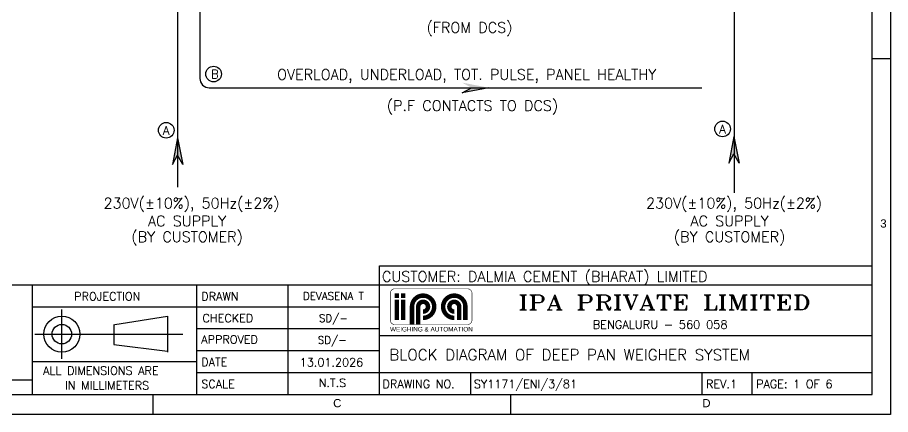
# Model space of a CAD drawing. Header units: inches. Extents: x 784 to 2184505, y 7 to 371504.
# Drawn here: x 131065 to 205116, y 275330 to 309012 of the extents above; entities that cross this region are included whole.
import ezdxf
from ezdxf.enums import TextEntityAlignment as Align

# ---------------------------------------------------------------- set-up
doc = ezdxf.new("R2010")
doc.units = ezdxf.units.IN
doc.header["$MEASUREMENT"] = 0
doc.layers.add('DRG', color=2, linetype='Continuous')
doc.layers.add('SHEET', color=10, linetype='Continuous')
doc.layers.add('Object', color=2, linetype='Continuous', lineweight=30)
doc.styles.add('ROMAMC', font='romanc.shx', dxfattribs={"height": 7})
doc.styles.add('ROMAND', font='romand', dxfattribs={"height": 3})
doc.styles.add('ROMANS', font='romans')
doc.styles.add('ROMANT', font='romant', dxfattribs={"width": 1.3, "height": 4})
doc.styles.get("Standard").update_dxf_attribs({"font": 'arial.ttf'})

msp = doc.modelspace()

# ---------------------------------------------------------------- hatches: boundary and pattern name
h = msp.add_hatch(color=0)
h.dxf.hatch_style = 1
h.paths.add_polyline_path([(168782.61011, 302607.04018), (171053.61727, 303047.29072), (169573.62874, 303047.29072)])
h.paths.add_polyline_path([(171055.501, 303047.29072), (168782.50164, 303487.34633), (169573.62874, 303047.29072)])
h = msp.add_hatch(color=0)
h.dxf.hatch_style = 1
h.paths.add_polyline_path([(145090.98018, 296531.68929), (144650.72963, 298802.69646), (144650.72963, 297322.70792)])
h.paths.add_polyline_path([(144650.72963, 298804.58018), (144210.67403, 296531.58083), (144650.72963, 297322.70792)])
h = msp.add_hatch(color=0)
h.dxf.hatch_style = 1
h.paths.add_polyline_path([(192278.95074, 296645.73124), (191838.70019, 298916.7384), (191838.70019, 297436.74987)])
h.paths.add_polyline_path([(191838.70019, 298918.62213), (191398.64459, 296645.62277), (191838.70019, 297436.74987)])

# ---------------------------------------------------------------- linework, layer by layer
for p, q in [((144650.72963, 329069.7565, 6066.45786), (144650.72963, 294608.68957, 6066.45786)), ((191844.2082, 329096.52099, -6066.45786), (191844.2082, 294134.8733, -6066.45786)), ((171055.50095, 303047.65588, 6103.81716), (168782.61011, 302607.04018, -83996.16962)), ((168782.61011, 302607.04018, -83996.16962), (169573.62874, 303047.29072, 6103.81716)), ((144650.72963, 298804.58018, 6066.45786), (144210.67403, 296531.58083, -84033.52891)), ((144650.36447, 298804.58013, 6066.45786), (145090.98018, 296531.68929, -84033.52891)), ((191838.70019, 298918.62213, -4865.47288), (191398.64459, 296645.62277, -94965.45965)), ((191838.33503, 298918.62208, -4865.47288), (192278.95074, 296645.73124, -94965.45965)), ((144210.67403, 296531.58083, -84033.52891), (144650.72963, 297322.70792, 6066.45786)), ((145090.98018, 296531.68929, -84033.52891), (144650.72963, 297322.70792, 6066.45786)), ((144651.30695, 297331.64138, 6103.81716), (144651.30695, 297331.64138, 6103.81716)), ((191398.64459, 296645.62277, -94965.45965), (191838.70019, 297436.74987, -4865.47288)), ((192278.95074, 296645.73124, -94965.45965), (191838.70019, 297436.74987, -4865.47288)), ((191839.27751, 297445.68333, -4828.11358), (191839.27751, 297445.68333, -4828.11358))]:
    msp.add_line(p, q)
at = {"color": 0}
for p, q in [((134832.18837, 280061.266, 12132.91572), (134832.18837, 284228.99422, 12132.91572)), ((143790.1953, 283654.71194, 12132.91572), (139313.48896, 282935.4652, 12132.91572)), ((143790.07329, 283680.5003, 12132.91572), (143790.07329, 280612.5477, 12132.91572)), ((139250.75567, 282973.88731, 12132.91572), (139250.75567, 281275.15621, 12132.91572)), ((132533.58205, 282146.524, 12132.91572), (145087.14319, 282146.524, 12132.91572)), ((139250.75567, 281275.15621, 12132.91572), (143790.07329, 280715.2172, 12132.91572))]:
    msp.add_line(p, q, dxfattribs=at)
for centre in [(147698.88218, 304215.55304, -415334.20368), (143681.71815, 299442.86901, 6066.45786), (190869.68871, 299556.91096, -4865.47288)]:
    msp.add_circle(centre, 663.63306)
for radius in [1533.9763, 827.36331]:
    msp.add_circle((134832.18837, 282146.524, 12132.91572), radius, dxfattribs=at)
at = {"layer": 'SHEET', "color": 124, "linetype": 'Continuous', "true_color": 0x00a183}
for p, q in [((203567.61843, 277041.70071, 12132.91572), (203567.61843, 365289.619, 12132.91572)), ((205106.0468, 305502.13656, 12132.91572), (203567.61843, 305502.38199, 12132.91572)), ((161765.97292, 286330.95527, 12132.91572), (161765.97292, 287947.89741, 12132.91572)), ((161765.97292, 287947.89741, 12132.91572), (203567.61843, 287947.89741, 12132.91572)), ((82807.30919, 286330.95527, 12132.91572), (203567.61843, 286330.95527, 12132.91572)), ((82807.30919, 286330.95527, 12132.91572), (203567.61843, 286330.95527, 12132.91572)), ((132350.00016, 277041.70071, 12132.91572), (132350.00016, 286330.95527, 12132.91572)), ((146283.88199, 277041.70071, 12132.91572), (146283.88199, 286330.95527, 12132.91572)), ((154024.92746, 277041.70071, 12132.91572), (154024.92746, 286330.95527, 12132.91572)), ((161765.97292, 277041.70071, 12132.91572), (161765.97292, 286330.95527, 12132.91572)), ((132350.00016, 284473.10436, 12132.91572), (161765.97292, 284473.10436, 12132.91572)), ((146283.88199, 282615.25345, 12132.91572), (161765.97292, 282615.25345, 12132.91572)), ((161765.97292, 282022.24211, 12132.91572), (203567.61843, 282022.24211, 12132.91572)), ((146283.88199, 280757.40254, 12132.91572), (161765.97292, 280757.40254, 12132.91572)), ((132350.00016, 279828.47708, 12132.91572), (146283.88199, 279828.47708, 12132.91572)), ((146283.88199, 278899.55162, 12132.91572), (203567.61843, 278899.55162, 12132.91572)), ((169507.01838, 277041.70071, 12132.91572), (169507.01838, 278899.55162, 12132.91572)), ((189135.54572, 277041.70071, 12132.91572), (189135.54572, 278899.55162, 12132.91572)), ((193385.38344, 277041.70071, 12132.91572), (193385.38344, 278899.55162, 12132.91572)), ((82807.30919, 278280.26799, 12132.91572), (132350.00016, 278280.26799, 12132.91572)), ((82807.30919, 277041.70071, 12132.91572), (203567.61843, 277041.70071, 12132.91572)), ((142568.18017, 275329.78858, 12132.91572), (142568.18017, 277041.70071, 12132.91572)), ((172913.07839, 275329.78858, 12132.91572), (172913.07839, 277041.70071, 12132.91572))]:
    msp.add_line(p, q, dxfattribs=at)
at = {"layer": 'SHEET', "color": 124, "linetype": 'Continuous', "true_color": 0x00a183, "elevation": 12132.91572}
msp.add_lwpolyline([(205115.82752, 275329.78858), (76614.47282, 275329.78858), (76614.47282, 366811.21585), (205115.82752, 366811.21585)], close=True, dxfattribs=at)
at = {"layer": 'SHEET', "color": 0, "linetype": 'Continuous'}
msp.add_lwpolyline([(146536.37963, 329069.7565), (146536.37963, 303845.84732, 0.4142135624), (147336.37963, 303045.84732), (189100.6782, 303045.84732)], format="xyb", dxfattribs=at)
at = {"layer": 'SHEET', "color": 4, "linetype": 'Continuous', "const_width": 45.25582}
msp.add_lwpolyline([(169239.48858, 285995.31666), (163060.86263, 285995.31666, 0.4142135624), (162683.73081, 285618.18484), (162683.73081, 283343.84328, 0.4142135624), (163060.86263, 282966.71147), (169239.48858, 282966.71147, 0.4142135624), (169616.6204, 283343.84328), (169616.6204, 285618.18484, 0.4142135624)], format="xyb", close=True, dxfattribs=at)
at = {"layer": 'SHEET', "color": 4, "linetype": 'Continuous', "const_width": 377.13182}
for points in [[(163245.77716, 285229.35201), (163245.77716, 285606.48383)], [(163245.77716, 283343.69293), (163245.77716, 285078.49929)], [(163773.7617, 285229.35201), (163773.7617, 285606.48383)], [(163773.7617, 283343.69293), (163773.7617, 285078.49929)], [(164528.02534, 282966.56111), (164528.02534, 284475.08838)]]:
    msp.add_lwpolyline(points, dxfattribs=at)
for points in [[(164528.02534, 284475.08838, -2.4142135624), (165470.85488, 283532.25884, 0.048516246)], [(169053.60715, 283343.69293), (169053.60715, 284475.08838, 2.4142135624), (168110.7776, 283532.25884, 0.362037375)], [(165056.00988, 282966.56111), (165056.00988, 284475.08838, -2.4142135624), (165470.85488, 284060.24338, 1.7118172848)], [(168525.6226, 283343.69293), (168525.6226, 284475.08838, 2.4142135624), (168110.7776, 284060.24338, 0.3121925891)]]:
    msp.add_lwpolyline(points, format="xyb", dxfattribs=at)

# ---------------------------------------------------------------- texts
at = {"color": 0, "style": 'ROMAND'}
for s, height, p in [('CUSTOMER: DALMIA CEMENT (BHARAT) LIMITED', 891.4686096, (161978.38321, 286595.20579, 9781.55083)), ('PROJECTION', 696.694092, (135877.84155, 285005.53217, 12132.91572)), ('DRAWN', 696.694092, (146655.92575, 285005.53217, 12132.91572)), ('DEVASENA T', 643.056664, (155274.55349, 285064.74342, 12132.91572)), ('CHECKED', 696.694092, (146761.04731, 283156.55937, 12132.91572)), ('SD/-', 643.056664, (156635.10933, 283177.99599, 12132.91572)), ('APPROVED', 696.694092, (146655.92575, 281350.66203, 12132.91572)), ('SD/-', 643.056664, (156536.4403, 281325.30902, 12132.91572)), ('BLOCK DIAGRAM OF DEEP PAN WEIGHER SYSTEM', 938.3880101, (162601.88867, 279930.52518, 12015.34748)), ('DATE', 696.694092, (146655.92575, 279436.41849, 12132.91572)), ('13.01.2026', 697.03662, (155008.10485, 279411.83208, 12132.91572)), ('ALL DIMENSIONS ARE ', 696.6940917, (133243.69566, 278702.36594, 12132.91572)), ('IN MILLIMETERS', 696.6940917, (135095.20058, 277453.44136, 12132.91572)), ('SCALE', 696.694092, (146655.92575, 277574.88392, 12132.91572)), ('N.T.S', 696.694092, (156613.72071, 277673.24611, 12132.91572)), ('DRAWING NO.', 696.6940917, (162031.46661, 277574.12852, 12132.91572)), ('SY1171/ENI/3/81', 696.6940917, (169772.51208, 277574.12852, 12132.91572)), ('REV.1', 696.694092, (189464.24047, 277574.12852, 12132.91572)), ('PAGE: 1 OF 6', 696.6940917, (193714.07819, 277574.12852, 12132.91572))]:
    msp.add_text(s, height=height, dxfattribs=at).set_placement(p)
at = {"color": 4, "style": 'ROMANT', "width": 1.3}
msp.add_text('IPA PRIVATE LIMITED', height=1258.2536029, dxfattribs=at).set_placement((173547.38781, 284213.80357, 424861.84625))
at = {"color": 4, "style": 'ROMAND'}
msp.add_text('BENGALURU - 560 058', height=707.7676516, dxfattribs=at).set_placement((179851.71079, 282605.9651, 424861.84625))
at = {"layer": 'DRG', "color": 7, "style": 'ROMAMC'}
for s, p in [('B', (147469.40187, 303841.31808, -415334.20368)), ('A', (190589.64109, 299175.09269, -4865.47288)), ('A', (143401.67053, 299061.05075, 6066.45786))]:
    msp.add_text(s, height=739.91997, dxfattribs=at).set_placement(p)
at = {"layer": 'Object', "color": 7, "insert": (158927.93076, 282760.84914), "char_height": 385.1902062, "width": 14498.5023624, "attachment_point": 1, "style": 'ROMANS'}
msp.add_mtext('\\pxqc;{\\fArial|b0|i0|c0|p0;\\C4;WEIGHING & AUTOMATION}', dxfattribs=at)
at = {"layer": 'SHEET', "color": 0, "linetype": 'Continuous', "style": 'ROMAND'}
for s, height, p in [('(FROM DCS)', 890.378133, (169405.28377, 308101.5332, 40528.17684)), ('OVERLOAD, UNDERLOAD, TOT. PULSE, PANEL HEALTHY', 890.3781327, (169171.02034, 304041.82255, -323915.38995)), ('(P.F CONTACTS TO DCS)', 890.3781327, (169657.29213, 301464.71889, 37559.66314)), ('AC SUPPLY', 890.378133, (145452.82145, 291740.33456, -259970.74514)), ('AC SUPPLY', 890.378133, (191467.72002, 291740.33456, -272103.66086)), ('(BY CUSTOMER)', 890.3781327, (145452.82145, 290341.41427, -259970.74514)), ('(BY CUSTOMER)', 890.3781327, (191467.72002, 290341.41427, -272103.66086))]:
    msp.add_text(s, height=height, dxfattribs=at).set_placement(p, align=Align.MIDDLE)
for p in [(138367.00671, 292811.98076), (184381.90528, 292811.98076, -12132.91572)]:
    msp.add_text('230V(±10%), 50Hz(±2%)', height=890.3781327, dxfattribs=at).set_placement(p)
at = {"layer": 'SHEET', "color": 0, "linetype": 'Continuous'}
for s, p in [('3', (204244.75354, 291188.43216, 12132.91572)), ('C', (157837.93316, 275946.71886, 12132.91572)), ('D', (189147.89062, 275946.71842, 12132.91572))]:
    msp.add_text(s, height=696.69409, dxfattribs=at).set_placement(p)

doc.saveas('drawing.dxf')
